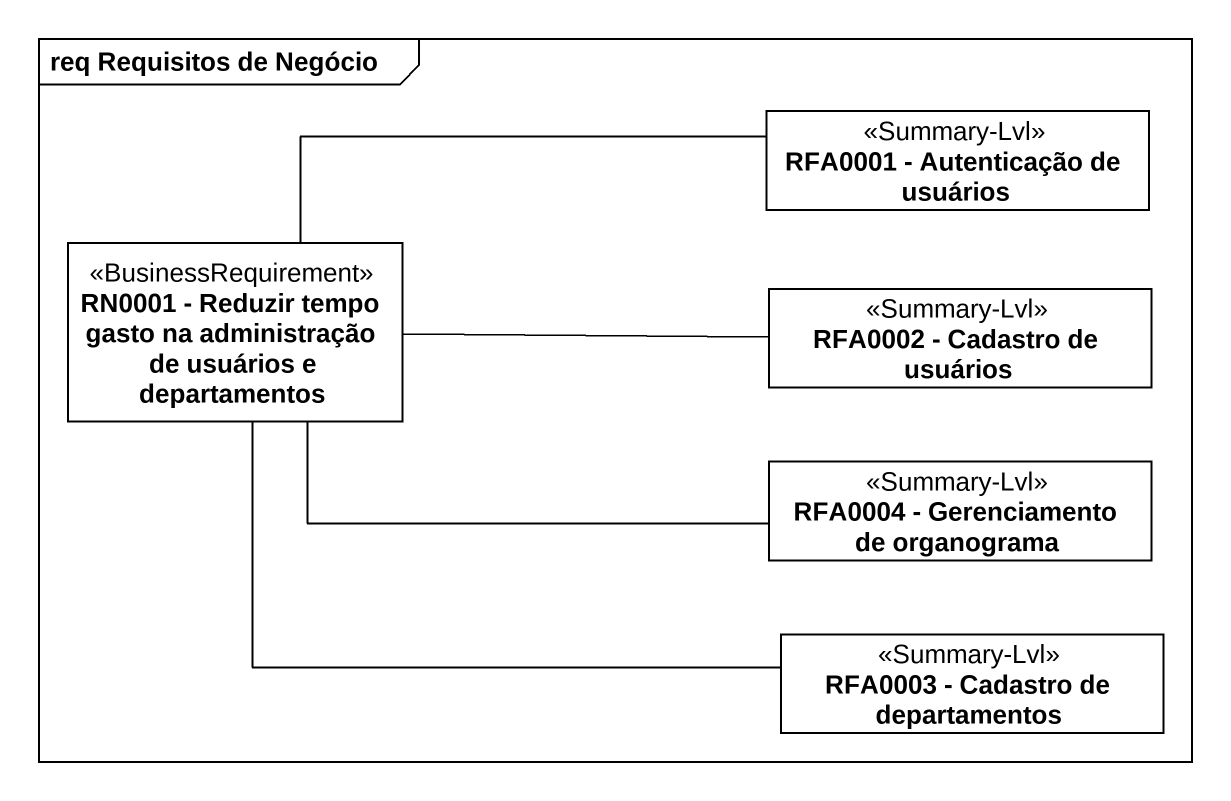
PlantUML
@startuml
mainframe req Requisitos de Negócio
hide circle
hide empty members
class "RFA0001 - Autenticação de usuários" as RFA0001_Autenticação_de <<Summary-Lvl>>
class "RN0001 - Reduzir tempo gasto na administração de usuários e departamentos" as RN0001_Reduzir_tempo_gasto <<BusinessRequirement>>
class "RFA0002 - Cadastro de usuários" as RFA0002_Cadastro_de_usuários <<Summary-Lvl>>
class "RFA0004 - Gerenciamento de organograma" as RFA0004_Gerenciamento_de <<Summary-Lvl>>
class "RFA0003 - Cadastro de departamentos" as RFA0003_Cadastro_de <<Summary-Lvl>>
RFA0001_Autenticação_de -left- RN0001_Reduzir_tempo_gasto
RN0001_Reduzir_tempo_gasto -right- RFA0002_Cadastro_de_usuários
RN0001_Reduzir_tempo_gasto -right- RFA0004_Gerenciamento_de
RN0001_Reduzir_tempo_gasto -right- RFA0003_Cadastro_de
@enduml
